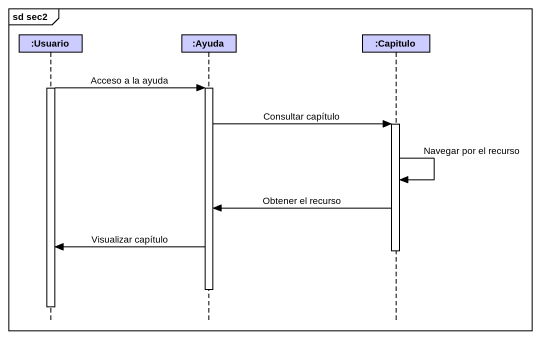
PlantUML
@startuml
mainframe sd sec2
hide footbox
participant ":Usuario" as Usuario #CCCCFF
participant ":Ayuda" as Ayuda #CCCCFF
participant ":Capitulo" as Capitulo #CCCCFF

activate Usuario
Usuario -> Ayuda : Acceso a la ayuda
activate Ayuda
Ayuda -> Capitulo : Consultar capítulo
activate Capitulo
Capitulo -> Capitulo : Navegar por el recurso
Capitulo -> Ayuda : Obtener el recurso
Ayuda -> Usuario : Visualizar capítulo
deactivate Capitulo
deactivate Ayuda
deactivate Usuario
@enduml
